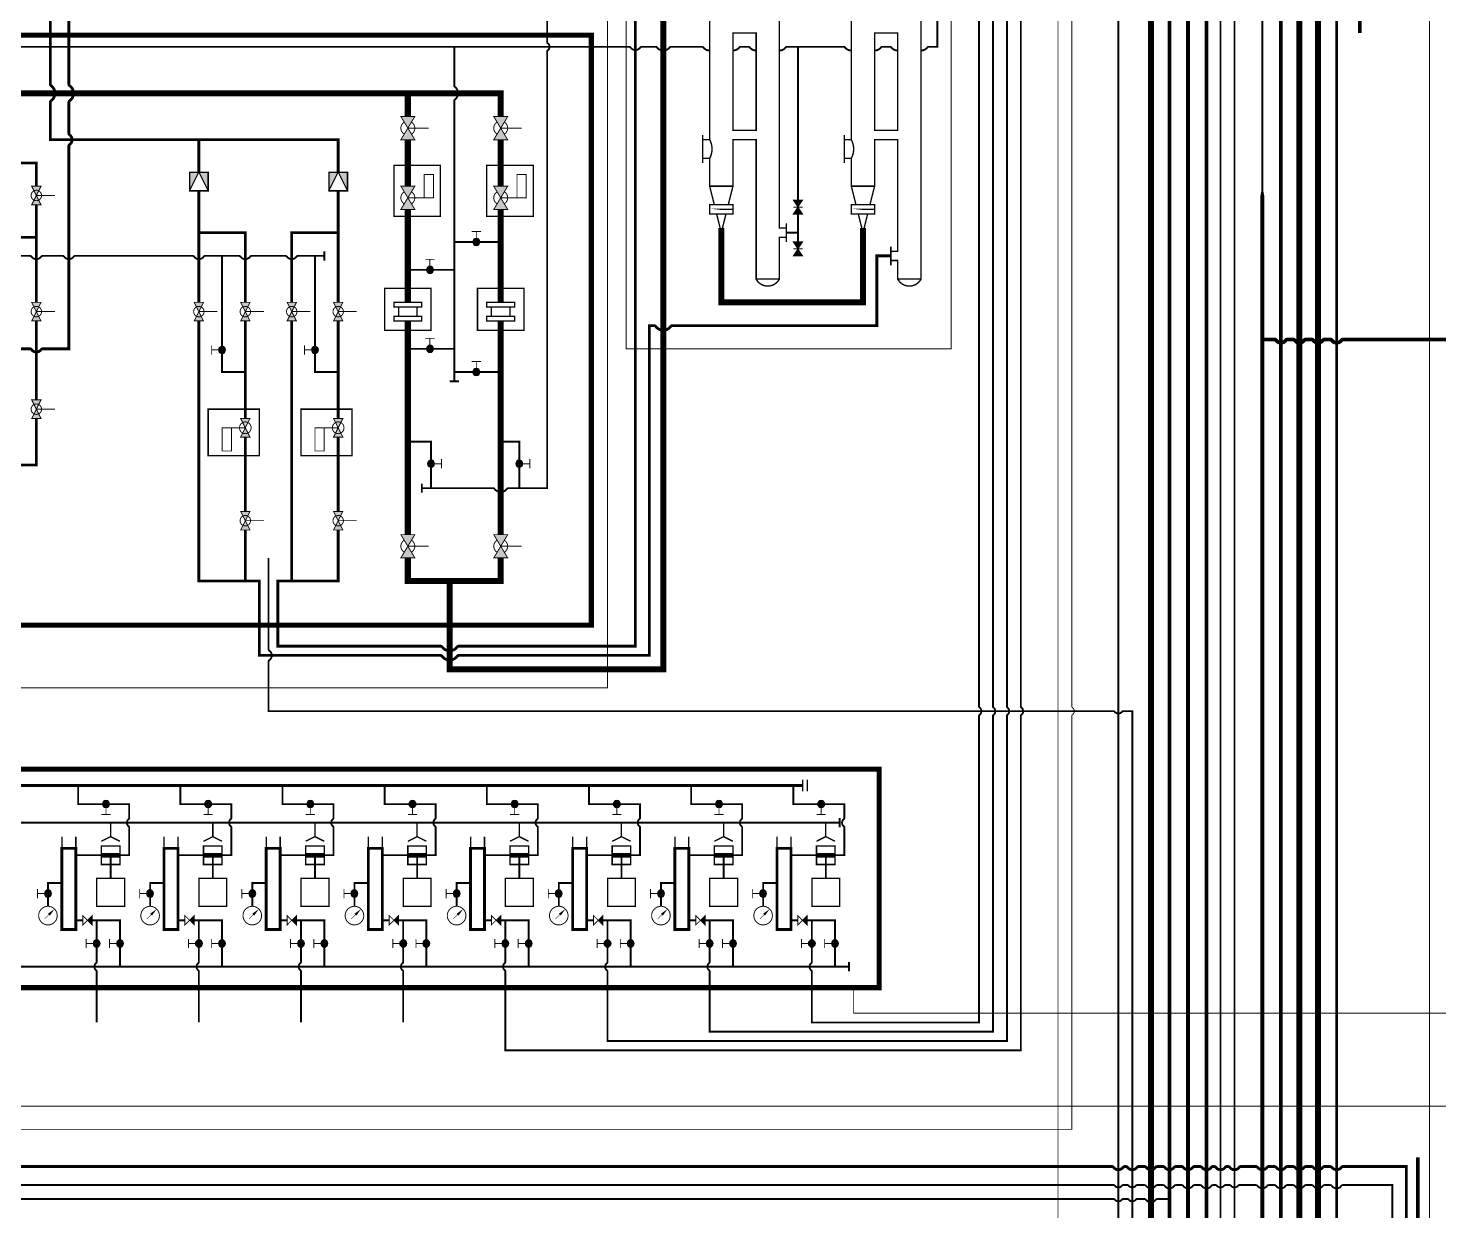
# Model space of a CAD drawing. Header units: millimetres. Extents: x 0 to 2500, y 0 to 1760.
# Drawn here: x 950.2 to 1254, y 885.5 to 1140 of the extents above; entities that cross this region are included whole.
import ezdxf

# ---------------------------------------------------------------- set-up
doc = ezdxf.new("R2010")
doc.units = ezdxf.units.MM
doc.linetypes.add('ACAD_ISO03W100', pattern=[30, 12, -18])
doc.linetypes.add('ACAD_ISO04W100', pattern=[30, 24, -3, 0, -3])
for name, color, linetype in [('Диафрагмы 150', 7, 'Continuous'), ('Емкости', 7, 'Continuous'), ('Задвижки 50', 7, 'Continuous'), ('Изм.приб.', 7, 'Continuous'), ('Клапаны 10', 7, 'Continuous'), ('Краны 15', 7, 'Continuous'), ('Краны шар.пн.прив.100', 7, 'Continuous'), ('Краны шар.прив.100', 7, 'Continuous'), ('Краны шар.прив.150', 7, 'Continuous'), ('Краны шар.ручн.100', 7, 'Continuous'), ('Краны шар.ручн.150', 7, 'Continuous'), ('Площадки', 7, 'Continuous'), ('Трубы 108', 7, 'Continuous'), ('Трубы 159', 7, 'Continuous'), ('Трубы 25', 7, 'Continuous'), ('Трубы 57', 7, 'Continuous'), ('Трубы 89', 7, 'Continuous'), ('Штрих пункт.', 7, 'ACAD_ISO04W100')]:
    doc.layers.add(name, color=color, linetype=linetype)

# ---------------------------------------------------------------- blocks, each defined once
blk = doc.blocks.new('Заглушка 57')
at = {"layer": 'Трубы 57', "const_width": 0.4}
blk.add_lwpolyline([(0, 1), (0, -1)], dxfattribs=at)
blk = doc.blocks.new('Клапан 10')
at = {"layer": 'Клапаны 10'}
blk.add_hatch(color=256, dxfattribs=at).paths.add_polyline_path([(2, 1), (1, 0), (2, -1)])
at = {"layer": 'Клапаны 10', "const_width": 0.2}
blk.add_lwpolyline([(0, 1), (0, -1), (2, 1), (2, -1)], close=True, dxfattribs=at)
blk = doc.blocks.new('Кран 15')
at = {"layer": 'Краны 15'}
blk.add_hatch(color=256, dxfattribs=at).paths.add_polyline_path([(-0.75, 0.75, 1), (0.75, 0.75, 1)])
at = {"layer": 'Краны 15', "const_width": 0.2}
for points in [[(-2.25, 1.75), (-2.25, -0.25)], [(-0.75, 0.75), (-2.25, 0.75)]]:
    blk.add_lwpolyline(points, dxfattribs=at)
at = {"layer": 'Краны 15'}
blk.add_lwpolyline([(-0.75, 0.75, 1), (0.75, 0.75, 1), (-0.75, 0.75, 1)], format="xyb", dxfattribs=at)
blk = doc.blocks.new('Пересеч. 57-57')
at = {"layer": 'Трубы 57'}
blk.add_lwpolyline([(-1, 0, 0.4, 0.4, -0.236068), (-0.8, -0.1, 0.4, 0.4, 0.236068), (0, -0.5, 0.4, 0.4, 0.236068), (0.8, -0.1, 0.4, 0.4, -0.236068), (1, 0, 0, 0, 0)], format="xyseb", dxfattribs=at)
blk = doc.blocks.new('Изм.приб.')
at = {"layer": 'Изм.приб.', "const_width": 0.2}
blk.add_lwpolyline([(-2, 0, 1), (2, 0, 1), (-2, 0, 0.780776)], format="xyb", dxfattribs=at)
at = {"layer": 'Изм.приб.', "const_width": 0.1}
blk.add_lwpolyline([(0.21, 0.21), (-0.71, -0.71)], dxfattribs=at)
at = {"layer": 'Изм.приб.'}
blk.add_solid([(0.01, 0.41), (1.41, 1.41), (0.41, 0.01)], dxfattribs=at)
blk = doc.blocks.new('Кран шар.ручн.100 непрох.')
at = {"layer": 'Краны шар.ручн.100'}
h = blk.add_hatch(color=256, dxfattribs=at)
h.paths.add_polyline_path([(2, 0), (0, 1), (0, -1)])
h.paths.add_polyline_path([(2, 0), (4, -1), (4, 1)])
at = {"layer": 'Краны шар.ручн.100', "const_width": 0.2}
blk.add_lwpolyline([(2, 4), (2, 0)], dxfattribs=at)
blk.add_lwpolyline([(0, -1), (0, 1), (4, -1), (4, 1)], close=True, dxfattribs=at)
blk.add_lwpolyline([(0.875, 0, 1), (3.125, 0, 1), (0.875, 0, 1)], format="xyb", dxfattribs=at)
blk = doc.blocks.new('Пересеч. 89-108')
at = {"layer": 'Трубы 89', "const_width": 0.6}
blk.add_lwpolyline([(-1.4, 0, -0.236068), (-1, -0.2, 0.236068), (0, -0.7, 0.236068), (1, -0.2, -0.236068), (1.4, 0)], format="xyb", dxfattribs=at)
blk = doc.blocks.new('Пересеч. 57-108')
at = {"layer": 'Трубы 57', "const_width": 0.4}
blk.add_lwpolyline([(-1.4, 0, -0.236068), (-1, -0.2, 0.236068), (0, -0.7, 0.236068), (1, -0.2, -0.236068), (1.4, 0)], format="xyb", dxfattribs=at)
blk = doc.blocks.new('Кран шар.прив.100')
at = {"layer": 'Краны шар.пн.прив.100'}
h = blk.add_hatch(color=256, dxfattribs=at)
h.paths.add_polyline_path([(0, -1), (2, 0), (0, 1)])
h.paths.add_polyline_path([(2, 0), (4, -1), (4, 1)])
at = {"layer": 'Краны шар.пн.прив.100', "const_width": 0.2}
for points in [[(-3, 3), (2, 3), (2, 5), (-3, 5)], [(0, -1), (0, 1), (4, -1), (4, 1)]]:
    blk.add_lwpolyline(points, close=True, dxfattribs=at)
blk.add_lwpolyline([(2, 0), (2, 5)], dxfattribs=at)
blk.add_lwpolyline([(2, 1.25, 1.010442), (2, -1.25, 1.010442), (2, 1.25, 4.236068)], format="xyb", dxfattribs=at)
blk = doc.blocks.new('Кран шар.ручн.150')
at = {"layer": 'Краны шар.ручн.150'}
h = blk.add_hatch(color=256, dxfattribs=at)
h.paths.add_polyline_path([(2.5, 0), (0, 1.5), (0, -1.5)])
h.paths.add_polyline_path([(2.5, 0), (5, -1.5), (5, 1.5)])
at = {"layer": 'Краны шар.ручн.150', "const_width": 0.2}
blk.add_lwpolyline([(2.5, 0), (2.5, 4.5)], dxfattribs=at)
blk.add_lwpolyline([(5, -1.5), (0, 1.5), (0, -1.5), (5, 1.5)], close=True, dxfattribs=at)
for points in [[(3.79, 0.77, 0.56619), (1.21, 0.77)], [(1.21, -0.77, 0.56619), (3.79, -0.77)]]:
    blk.add_lwpolyline(points, format="xyb", dxfattribs=at)
blk = doc.blocks.new('Кран шар.прив.150')
at = {"layer": 'Краны шар.прив.150'}
h = blk.add_hatch(color=256, dxfattribs=at)
h.paths.add_polyline_path([(2.5, 0), (0, 1.5), (0, -1.5)])
h.paths.add_polyline_path([(2.5, 0), (5, -1.5), (5, 1.5)])
at = {"layer": 'Краны шар.прив.150', "const_width": 0.2}
for points in [[(-2.5, 3.5), (2.5, 3.5), (2.5, 5.5), (-2.5, 5.5)], [(5, -1.5), (0, 1.5), (0, -1.5), (5, 1.5)]]:
    blk.add_lwpolyline(points, close=True, dxfattribs=at)
blk.add_lwpolyline([(2.5, 0), (2.5, 3.5)], dxfattribs=at)
for points in [[(3.79, 0.77, 0.56619), (1.21, 0.77)], [(1.21, -0.77, 0.56619), (3.79, -0.77)]]:
    blk.add_lwpolyline(points, format="xyb", dxfattribs=at)
blk = doc.blocks.new('Диафрагма 150')
at = {"layer": 'Диафрагмы 150', "const_width": 0.3}
for points in [[(-3, 1), (3, 1), (3, 2), (-3, 2)], [(-3, -2), (3, -2), (3, -1), (-3, -1)]]:
    blk.add_lwpolyline(points, close=True, dxfattribs=at)
for points in [[(-2, 1), (-2, -1)], [(2, 1), (2, -1)]]:
    blk.add_lwpolyline(points, dxfattribs=at)
blk = doc.blocks.new('Пересеч. 57-159')
at = {"layer": 'Трубы 57'}
blk.add_lwpolyline([(-1.6, 0, 0.4, 0.4, -0.236068), (-1.4, -0.1, 0.4, 0.4, 0.236068), (0, -0.8, 0.4, 0.4, 0.236068), (1.4, -0.1, 0.4, 0.4, -0.236068), (1.6, 0, 0, 0, 0)], format="xyseb", dxfattribs=at)
blk = doc.blocks.new('Пересеч. 89-219')
at = {"layer": 'Трубы 89', "const_width": 0.6}
blk.add_lwpolyline([(-2, 0, -0.236068), (-1.6, -0.2, 0.236068), (0, -1, 0.236068), (1.6, -0.2, -0.236068), (2, 0)], format="xyb", dxfattribs=at)
blk = doc.blocks.new('Задвижка 50 непрох.')
at = {"layer": 'Задвижки 50'}
h = blk.add_hatch(color=256, dxfattribs=at)
h.paths.add_polyline_path([(0, 1), (0, -1), (1.5, 0)])
h.paths.add_polyline_path([(3, -1), (3, 1), (1.5, 0)])
at = {"layer": 'Задвижки 50', "const_width": 0.2}
blk.add_lwpolyline([(3, -1), (3, 1), (0, -1), (0, 1)], close=True, dxfattribs=at)
blk.add_lwpolyline([(1.5, 1), (1.5, -1)], dxfattribs=at)
blk = doc.blocks.new('Пересеч. 108-108')
at = {"layer": 'Трубы 108'}
blk.add_lwpolyline([(-1.4, 0, 0.8, 0.8, -0.236068), (-1, -0.2, 0.8, 0.8, 0.236068), (0, -0.7, 0.8, 0.8, 0.236068), (1, -0.2, 0.8, 0.8, -0.236068), (1.4, 0, 0, 0, 0)], format="xyseb", dxfattribs=at)
blk = doc.blocks.new('Пересеч. 25-57')
at = {"layer": 'Трубы 25', "const_width": 0.2}
blk.add_lwpolyline([(-1, 0, -0.236068), (-0.8, -0.1, 0.236068), (0, -0.5, 0.236068), (0.8, -0.1, -0.236068), (1, 0)], format="xyb", dxfattribs=at)

msp = doc.modelspace()

# ---------------------------------------------------------------- hatches: boundary and pattern name
h = msp.add_hatch(color=256)
h.paths.add_polyline_path([(987, 1109), (985, 1109), (985, 1105)])
h.paths.add_polyline_path([(989, 1109), (987, 1109), (989, 1105)])
h = msp.add_hatch(color=256)
h.paths.add_polyline_path([(1017, 1109), (1015, 1109), (1015, 1105)])
h.paths.add_polyline_path([(1019, 1109), (1017, 1109), (1019, 1105)])

# ---------------------------------------------------------------- linework, layer by layer
for points, const_width in [([(985, 1109), (989, 1109), (989, 1105), (985, 1105)], 0.3), ([(1015, 1109), (1019, 1109), (1019, 1105), (1015, 1105)], 0.3), ([(957.5, 946), (960.5, 946), (960.5, 963.5), (957.5, 963.5)], 0.6), ([(966, 964), (970, 964), (970, 960), (966, 960)], 0.3), ([(979.5, 946), (982.5, 946), (982.5, 963.5), (979.5, 963.5)], 0.6), ([(988, 964), (992, 964), (992, 960), (988, 960)], 0.3), ([(1001.5, 946), (1004.5, 946), (1004.5, 963.5), (1001.5, 963.5)], 0.6), ([(1010, 964), (1014, 964), (1014, 960), (1010, 960)], 0.3), ([(1023.5, 946), (1026.5, 946), (1026.5, 963.5), (1023.5, 963.5)], 0.6), ([(1032, 964), (1036, 964), (1036, 960), (1032, 960)], 0.3), ([(1045.5, 946), (1048.5, 946), (1048.5, 963.5), (1045.5, 963.5)], 0.6), ([(1054, 964), (1058, 964), (1058, 960), (1054, 960)], 0.3), ([(1067.5, 946), (1070.5, 946), (1070.5, 963.5), (1067.5, 963.5)], 0.6), ([(1076, 964), (1080, 964), (1080, 960), (1076, 960)], 0.3), ([(1089.5, 946), (1092.5, 946), (1092.5, 963.5), (1089.5, 963.5)], 0.6), ([(1098, 964), (1102, 964), (1102, 960), (1098, 960)], 0.3), ([(1111.5, 946), (1114.5, 946), (1114.5, 963.5), (1111.5, 963.5)], 0.6), ([(1120, 964), (1124, 964), (1124, 960), (1120, 960)], 0.3), ([(965, 957), (971, 957), (971, 951), (965, 951)], 0.3), ([(987, 957), (993, 957), (993, 951), (987, 951)], 0.3), ([(1009, 957), (1015, 957), (1015, 951), (1009, 951)], 0.3), ([(1031, 957), (1037, 957), (1037, 951), (1031, 951)], 0.3), ([(1053, 957), (1059, 957), (1059, 951), (1053, 951)], 0.3), ([(1075, 957), (1081, 957), (1081, 951), (1075, 951)], 0.3), ([(1097, 957), (1103, 957), (1103, 951), (1097, 951)], 0.3), ([(1119, 957), (1125, 957), (1125, 951), (1119, 951)], 0.3)]:
    msp.add_lwpolyline(points, close=True, dxfattribs=dict(const_width=const_width))
for points in [[(985, 1105), (987, 1109)], [(987, 1109), (989, 1105)], [(1015, 1105), (1017, 1109)], [(1017, 1109), (1019, 1105)]]:
    msp.add_lwpolyline(points)
for points, const_width in [([(957.5, 963.5), (957.5, 966)], 0.3), ([(960.5, 963.5), (960.5, 966)], 0.3), ([(968, 966), (966, 965)], 0.3), ([(968, 966), (970, 965)], 0.3), ([(979.5, 963.5), (979.5, 966)], 0.3), ([(982.5, 963.5), (982.5, 966)], 0.3), ([(990, 966), (988, 965)], 0.3), ([(990, 966), (992, 965)], 0.3), ([(1001.5, 963.5), (1001.5, 966)], 0.3), ([(1004.5, 963.5), (1004.5, 966)], 0.3), ([(1012, 966), (1010, 965)], 0.3), ([(1012, 966), (1014, 965)], 0.3), ([(1023.5, 963.5), (1023.5, 966)], 0.3), ([(1026.5, 963.5), (1026.5, 966)], 0.3), ([(1034, 966), (1032, 965)], 0.3), ([(1034, 966), (1036, 965)], 0.3), ([(1045.5, 963.5), (1045.5, 966)], 0.3), ([(1048.5, 963.5), (1048.5, 966)], 0.3), ([(1056, 966), (1054, 965)], 0.3), ([(1056, 966), (1058, 965)], 0.3), ([(1067.5, 963.5), (1067.5, 966)], 0.3), ([(1070.5, 963.5), (1070.5, 966)], 0.3), ([(1078, 966), (1076, 965)], 0.3), ([(1078, 966), (1080, 965)], 0.3), ([(1089.5, 963.5), (1089.5, 966)], 0.3), ([(1092.5, 963.5), (1092.5, 966)], 0.3), ([(1100, 966), (1098, 965)], 0.3), ([(1100, 966), (1102, 965)], 0.3), ([(1111.5, 963.5), (1111.5, 966)], 0.3), ([(1114.5, 963.5), (1114.5, 966)], 0.3), ([(1122, 966), (1120, 965)], 0.3), ([(1122, 966), (1124, 965)], 0.3), ([(966, 962), (970, 962)], 1), ([(988, 962), (992, 962)], 1), ([(1010, 962), (1014, 962)], 1), ([(1032, 962), (1036, 962)], 1), ([(1054, 962), (1058, 962)], 1), ([(1076, 962), (1080, 962)], 1), ([(1098, 962), (1102, 962)], 1), ([(1120, 962), (1124, 962)], 1)]:
    msp.add_lwpolyline(points, dxfattribs=dict(const_width=const_width))
at = {"layer": 'Диафрагмы 150', "const_width": 0.3}
for points in [[(1027, 1084), (1037, 1084), (1037, 1075), (1027, 1075)], [(1047, 1084), (1057, 1084), (1057, 1075), (1047, 1075)]]:
    msp.add_lwpolyline(points, close=True, dxfattribs=at)
at = {"layer": 'Емкости'}
for points in [[(1105.5, 1182, 0.3, 0.3, 0), (1107, 1182, 0.3, 0.3, 0), (1107, 1186, 0.3, 0.3, 0), (1112, 1186, 0.3, 0.3, 0), (1112, 1097, 0.3, 0.3, 0), (1113.5, 1097, 0, 0, 0)], [(1136, 1090, 0.3, 0.3, 0), (1137.5, 1090, 0.3, 0.3, 0), (1137.5, 1086, 0.3, 0.3, 0), (1142.5, 1086, 0.3, 0.3, 0), (1142.5, 1175, 0.3, 0.3, 0), (1144, 1175, 0, 0, 0)], [(1095.5, 1116, 0.3, 0.3, 0), (1097, 1116, 0.3, 0.3, 0), (1097, 1151, 0.3, 0.3, 0), (1095.5, 1151, 0, 0, 0)], [(1126, 1116, 0.3, 0.3, 0), (1127.5, 1116, 0.3, 0.3, 0), (1127.5, 1151, 0.3, 0.3, 0), (1126, 1151, 0, 0, 0)], [(1095.5, 1112, 0.3, 0.3, 0), (1097, 1112, 0.3, 0.3, 0), (1097, 1106, 0.3, 0.3, 0), (1102, 1106, 0.3, 0.3, 0), (1102, 1116, 0.3, 0.3, 0), (1107, 1116, 0.3, 0.3, 0), (1107, 1086, 0.3, 0.3, 0), (1112, 1086, 0.3, 0.3, 0), (1112, 1095, 0.3, 0.3, 0), (1113.5, 1095, 0, 0, 0)], [(1126, 1112, 0.3, 0.3, 0), (1127.5, 1112, 0.3, 0.3, 0), (1127.5, 1106, 0.3, 0.3, 0), (1132.5, 1106, 0.3, 0.3, 0), (1132.5, 1116, 0.3, 0.3, 0), (1137.5, 1116, 0.3, 0.3, 0), (1137.5, 1092, 0.3, 0.3, 0), (1136, 1092, 0, 0, 0)]]:
    msp.add_lwpolyline(points, format="xyseb", dxfattribs=at)
at = {"layer": 'Емкости', "const_width": 0.3}
for points in [[(1107, 1118), (1107, 1139), (1102, 1139), (1102, 1118)], [(1137.5, 1118), (1137.5, 1139), (1132.5, 1139), (1132.5, 1118)], [(1097, 1100), (1102, 1100), (1102, 1102), (1097, 1102)], [(1097, 1101), (1102, 1101), (1102, 1101), (1097, 1101)], [(1127.5, 1100), (1132.5, 1100), (1132.5, 1102), (1127.5, 1102)], [(1127.5, 1101), (1132.5, 1101), (1132.5, 1101), (1127.5, 1101)]]:
    msp.add_lwpolyline(points, close=True, dxfattribs=at)
for points in [[(1095.5, 1111), (1095.5, 1117)], [(1126, 1111), (1126, 1117)], [(1097, 1106), (1098, 1102)], [(1102, 1106), (1101, 1102)], [(1127.5, 1106), (1128.5, 1102)], [(1132.5, 1106), (1131.5, 1102)], [(1098.5, 1100), (1099.5, 1096)], [(1100.5, 1100), (1099.5, 1096)], [(1129, 1100), (1130, 1096)], [(1131, 1100), (1130, 1096)], [(1113.5, 1094), (1113.5, 1098)], [(1136, 1089), (1136, 1093)]]:
    msp.add_lwpolyline(points, dxfattribs=at)
for points in [[(1097, 1112, 0.25), (1097, 1116)], [(1127.5, 1112, 0.25), (1127.5, 1116)], [(1107, 1086, 0.6), (1112, 1086)], [(1137.5, 1086, 0.6), (1142.5, 1086)]]:
    msp.add_lwpolyline(points, format="xyb", dxfattribs=at)
at = {"layer": 'Задвижки 50', "const_width": 0.4}
msp.add_lwpolyline([(1116, 1096), (1116, 1094)], dxfattribs=at)
at = {"layer": 'Краны шар.прив.100', "const_width": 0.3}
for points in [[(989, 1058), (1000, 1058), (1000, 1048), (989, 1048)], [(1009, 1058), (1020, 1058), (1020, 1048), (1009, 1048)]]:
    msp.add_lwpolyline(points, close=True, dxfattribs=at)
at = {"layer": 'Краны шар.прив.150', "const_width": 0.3}
for points in [[(1029, 1099.5), (1039, 1099.5), (1039, 1110.5), (1029, 1110.5)], [(1049, 1099.5), (1059, 1099.5), (1059, 1110.5), (1049, 1110.5)]]:
    msp.add_lwpolyline(points, close=True, dxfattribs=at)
at = {"layer": 'Площадки', "const_width": 0.1}
for points in [[(857, 1139), (1072, 1139), (1072, 1011), (857, 1011)], [(1071, 1012), (858, 1012), (858, 1138), (1071, 1138)], [(907, 981), (1134, 981), (1134, 933), (907, 933)], [(1133, 934), (908, 934), (908, 980), (1133, 980)]]:
    msp.add_lwpolyline(points, close=True, dxfattribs=at)
at = {"layer": 'Площадки', "linetype": 'ACAD_ISO03W100', "ltscale": 1.5, "const_width": 1}
msp.add_lwpolyline([(857.5, 1138.5), (1071.5, 1138.5), (1071.5, 1011.5), (857.5, 1011.5)], close=True, dxfattribs=at)
at = {"layer": 'Площадки', "linetype": 'ACAD_ISO03W100', "const_width": 1}
msp.add_lwpolyline([(907.5, 980.5), (1133.5, 980.5), (1133.5, 933.5), (907.5, 933.5)], close=True, dxfattribs=at)
at = {"layer": 'Трубы 108'}
for points in [[(1260.5, 1363, 0.8, 0.8, 0), (1220, 1363, 0.8, 0.8, 0), (1220, 844.5, 0.8, 0.8, 0)], [(1200, 1359.6, 0.8, 0.8, 0), (1200, 844.5, 0.8, 0.8, 0)], [(1204, 1359.6, 0.8, 0.8, 0), (1204, 844.5, 0.8, 0.8, 0)], [(1216, 1104, 0.8, 0.4, 0), (1216, 1105, 0.8, 0.8, 0)]]:
    msp.add_lwpolyline(points, format="xyseb", dxfattribs=at)
at = {"layer": 'Трубы 108', "const_width": 0.8}
for points in [[(1196, 844.5), (1196, 1353), (1194, 1353)], [(1237, 1325), (1237, 1139)], [(1216, 844.5), (1216, 1104)], [(1216, 1073), (1218.6, 1073)], [(1221.4, 1073), (1222.6, 1073)], [(1225.4, 1073), (1226.6, 1073)], [(1229.4, 1073), (1230.6, 1073)], [(1233.4, 1073), (1260.5, 1073)], [(1249.5, 844.5), (1249.5, 897)]]:
    msp.add_lwpolyline(points, dxfattribs=at)
at = {"layer": 'Трубы 159'}
for points in [[(1052, 1121, 1.3, 1.3, 0), (1052, 1126, 1.3, 1.3, 0), (947, 1126, 1.3, 1.3, 0), (947, 1367.5, 1.3, 1.3, 0)], [(1192, 845, 1.3, 1.3, 0), (1192, 1357, 1.3, 1.3, 0), (1152, 1357, 0, 0, 0)], [(1260.5, 1354, 1.3, 1.3, 0), (1228, 1354, 1.3, 1.3, 0), (1228, 845, 1.3, 1.3, 0)]]:
    msp.add_lwpolyline(points, format="xyseb", dxfattribs=at)
at = {"layer": 'Трубы 159', "const_width": 1.3}
for points in [[(1224, 845), (1224, 1358), (1260.5, 1358)], [(1099.5, 1175), (1099.5, 1186), (1087, 1186), (1087, 1002), (1041, 1002), (1041, 1021), (1052, 1021), (1052, 1026)], [(1032, 1126), (1032, 1121)], [(1032, 1116), (1032, 1106)], [(1052, 1116), (1052, 1106)], [(1052, 1106), (1052, 1116)], [(1032, 1101), (1032, 1081)], [(1052, 1081), (1052, 1101)], [(1099.5, 1097), (1099.5, 1081), (1130, 1081), (1130, 1097)], [(1032, 1077), (1032, 1031)], [(1052, 1031), (1052, 1077)], [(1032, 1026), (1032, 1021), (1041, 1021)]]:
    msp.add_lwpolyline(points, dxfattribs=at)
at = {"layer": 'Трубы 25', "const_width": 0.2}
for points in [[(1175, 994), (1175, 1289)], [(904, 903), (1175, 903), (1175, 992)]]:
    msp.add_lwpolyline(points, dxfattribs=at)
at = {"layer": 'Трубы 57'}
for points in [[(1207, 1320.6, 0.4, 0.4, 0), (1207, 844.5, 0.4, 0.4, 0)], [(1002, 1003.6, 0.4, 0.4, 0), (1002, 993, 0.4, 0.4, 0), (1184, 993, 0.4, 0.4, 0)], [(1186, 993, 0.4, 0.4, 0), (1188, 993, 0.4, 0.4, 0), (1188, 844.5, 0.4, 0.4, 0)], [(1125, 969, 0.4, 0.4, 0), (903, 969, 0.4, 0.4, 0), (903, 899, 0.4, 0.4, 0), (898, 899, 0, 0, 0)], [(968, 962, 0.4, 0.4, 0), (968, 957, 0, 0, 0)], [(990, 962, 0.4, 0.4, 0), (990, 957, 0, 0, 0)], [(1012, 962, 0.4, 0.4, 0), (1012, 957, 0, 0, 0)], [(1034, 962, 0.4, 0.4, 0), (1034, 957, 0, 0, 0)], [(1056, 962, 0.4, 0.4, 0), (1056, 957, 0, 0, 0)], [(1078, 962, 0.4, 0.4, 0), (1078, 957, 0, 0, 0)], [(1100, 962, 0.4, 0.4, 0), (1100, 957, 0, 0, 0)], [(1122, 962, 0.4, 0.4, 0), (1122, 957, 0, 0, 0)], [(669, 891, 0.4, 0.4, 0), (1184, 891, 0.4, 0.4, 0)], [(1186, 891, 0.4, 0.4, 0), (1187, 891, 0.4, 0.4, 0)], [(1189, 891, 0.4, 0.4, 0), (1190.6, 891, 0.4, 0.4, 0)], [(1193.4, 891, 0.4, 0.4, 0), (1194.6, 891, 0.4, 0.4, 0)], [(1197.4, 891, 0.4, 0.4, 0), (1198.6, 891, 0.4, 0.4, 0)], [(1201.4, 891, 0.4, 0.4, 0), (1202.6, 891, 0.4, 0.4, 0)], [(1205.4, 891, 0.4, 0.4, 0), (1206, 891, 0.4, 0.4, 0)], [(1208, 891, 0.4, 0.4, 0), (1209, 891, 0.4, 0.4, 0)], [(1211, 891, 0.4, 0.4, 0), (1214.6, 891, 0.4, 0.4, 0)], [(1217.4, 891, 0.4, 0.4, 0), (1218.6, 891, 0.4, 0.4, 0)], [(1221.4, 891, 0.4, 0.4, 0), (1222.6, 891, 0.4, 0.4, 0)], [(1225.4, 891, 0.4, 0.4, 0), (1226.6, 891, 0.4, 0.4, 0)], [(1229.4, 891, 0.4, 0.4, 0), (1230.6, 891, 0.4, 0.4, 0)], [(1233.4, 891, 0.4, 0.4, 0), (1244, 891, 0.4, 0.4, 0), (1244, 844.5, 0.4, 0.4, 0)]]:
    msp.add_lwpolyline(points, format="xyseb", dxfattribs=at)
for points, const_width in [([(1210, 1320.6), (1210, 844.5)], 0.4), ([(1216, 1105), (1216, 1320.6)], 0.4), ([(1155, 994), (1155, 1308)], 0.4), ([(1158, 994), (1158, 1308)], 0.4), ([(1161, 994), (1161, 1308)], 0.4), ([(1164, 994), (1164, 1308)], 0.4), ([(1185, 844.5), (1185, 1249)], 0.4), ([(1062, 1137), (1062, 1212), (1092, 1212)], 0.4), ([(1144.1, 1136), (1146, 1136), (1146, 1170)], 0.4), ([(853, 1136), (1079.6, 1136)], 0.4), ([(1042, 1136), (1042, 1127.6)], 0.4), ([(1082.4, 1136), (1085.4, 1136)], 0.4), ([(1088.6, 1136), (1095.4, 1136)], 0.4), ([(1103.6, 1136), (1105.4, 1136)], 0.4), ([(1113.6, 1136), (1125.9, 1136)], 0.4), ([(1116, 1136), (1116, 1103)], 0.4), ([(1134.1, 1136), (1135.9, 1136)], 0.4), ([(1053.6, 1041), (1062, 1041), (1062, 1135)], 0.4), ([(1042, 1124.4), (1042, 1064)], 0.4), ([(1116, 1100), (1116, 1096), (1113.5, 1096)], 0.4), ([(1042, 1094), (1052, 1094)], 0.4), ([(934, 1091), (950.6, 1091)], 0.4), ([(953.4, 1091), (957.6, 1091)], 0.4), ([(960.4, 1091), (985.6, 1091)], 0.4), ([(988.4, 1091), (995.6, 1091)], 0.4), ([(992, 1091), (992, 1066), (997, 1066)], 0.4), ([(998.4, 1091), (1005.6, 1091)], 0.4), ([(1008.4, 1091), (1014, 1091)], 0.4), ([(1012, 1091), (1012, 1066), (1017, 1066)], 0.4), ([(1032, 1088), (1042, 1088)], 0.4), ([(1032, 1071), (1042, 1071)], 0.4), ([(1042, 1066), (1052, 1066)], 0.4), ([(1032, 1051), (1037, 1051), (1037, 1041)], 0.4), ([(1052, 1051), (1056, 1051), (1056, 1041)], 0.4), ([(1035, 1041), (1050.4, 1041)], 0.4), ([(1002, 1026), (1002, 1006.4)], 0.4), ([(1053, 937), (1053, 920), (1164, 920), (1164, 992)], 0.4), ([(1075, 937), (1075, 922), (1161, 922), (1161, 992)], 0.4), ([(1097, 937), (1097, 924), (1158, 924), (1158, 992)], 0.4), ([(1119, 937), (1119, 926), (1155, 926), (1155, 992)], 0.4), ([(961, 977), (961, 973), (972, 973), (972, 970)], 0.4), ([(983, 977), (983, 973), (994, 973), (994, 970)], 0.4), ([(1005, 977), (1005, 973), (1016, 973), (1016, 970)], 0.4), ([(1027, 977), (1027, 973), (1038, 973), (1038, 970)], 0.4), ([(1049, 977), (1049, 973), (1060, 973), (1060, 970)], 0.4), ([(1071, 977), (1071, 973), (1082, 973), (1082, 970)], 0.4), ([(1093, 977), (1093, 973), (1104, 973), (1104, 970)], 0.4), ([(1115, 977), (1115, 973), (1126, 973), (1126, 970)], 0.4), ([(968, 969), (968, 966)], 0.3), ([(990, 969), (990, 966)], 0.3), ([(1012, 969), (1012, 966)], 0.3), ([(1034, 969), (1034, 966)], 0.3), ([(1056, 969), (1056, 966)], 0.3), ([(1078, 969), (1078, 966)], 0.3), ([(1100, 969), (1100, 966)], 0.3), ([(1122, 969), (1122, 966)], 0.3), ([(972, 968), (972, 962), (960.5, 962)], 0.4), ([(994, 968), (994, 962), (982.5, 962)], 0.4), ([(1016, 968), (1016, 962), (1004.5, 962)], 0.4), ([(1038, 968), (1038, 962), (1026.5, 962)], 0.4), ([(1060, 968), (1060, 962), (1048.5, 962)], 0.4), ([(1082, 968), (1082, 962), (1070.5, 962)], 0.4), ([(1104, 968), (1104, 962), (1092.5, 962)], 0.4), ([(1126, 968), (1126, 962), (1114.5, 962)], 0.4), ([(957.5, 956), (954.5, 956), (954.5, 951)], 0.4), ([(979.5, 956), (976.5, 956), (976.5, 951)], 0.4), ([(1001.5, 956), (998.5, 956), (998.5, 951)], 0.4), ([(1023.5, 956), (1020.5, 956), (1020.5, 951)], 0.4), ([(1045.5, 956), (1042.5, 956), (1042.5, 951)], 0.4), ([(1067.5, 956), (1064.5, 956), (1064.5, 951)], 0.4), ([(1089.5, 956), (1086.5, 956), (1086.5, 951)], 0.4), ([(1111.5, 956), (1108.5, 956), (1108.5, 951)], 0.4), ([(960.5, 948), (962, 948)], 0.4), ([(964, 948), (970, 948), (970, 938)], 0.4), ([(965, 948), (965, 939)], 0.4), ([(982.5, 948), (984, 948)], 0.4), ([(986, 948), (992, 948), (992, 938)], 0.4), ([(987, 948), (987, 939)], 0.4), ([(1004.5, 948), (1006, 948)], 0.4), ([(1008, 948), (1014, 948), (1014, 938)], 0.4), ([(1009, 948), (1009, 939)], 0.4), ([(1026.5, 948), (1028, 948)], 0.4), ([(1030, 948), (1036, 948), (1036, 938)], 0.4), ([(1031, 948), (1031, 939)], 0.4), ([(1048.5, 948), (1050, 948)], 0.4), ([(1052, 948), (1058, 948), (1058, 938)], 0.4), ([(1053, 948), (1053, 939)], 0.4), ([(1070.5, 948), (1072, 948)], 0.4), ([(1074, 948), (1080, 948), (1080, 938)], 0.4), ([(1075, 948), (1075, 939)], 0.4), ([(1092.5, 948), (1094, 948)], 0.4), ([(1096, 948), (1102, 948), (1102, 938)], 0.4), ([(1097, 948), (1097, 939)], 0.4), ([(1114.5, 948), (1116, 948)], 0.4), ([(1118, 948), (1124, 948), (1124, 938)], 0.4), ([(1119, 948), (1119, 939)], 0.4), ([(924, 938), (1127, 938)], 0.4), ([(965, 937), (965, 926)], 0.4), ([(987, 937), (987, 926)], 0.4), ([(1009, 937), (1009, 926)], 0.4), ([(1031, 937), (1031, 926)], 0.4), ([(668, 893.6), (668, 888), (1184, 888)], 0.4), ([(1186, 888), (1187, 888)], 0.4), ([(1189, 888), (1190.6, 888)], 0.4), ([(1193.4, 888), (1196, 888)], 0.4)]:
    msp.add_lwpolyline(points, dxfattribs=dict(at, const_width=const_width))
at = {"layer": 'Трубы 57', "const_width": 0.4}
for points in [[(1095.4, 1136, -0.236068), (1095.6, 1135.9, 0.236068), (1097, 1135.2)], [(1103.6, 1136, 0.236068), (1103.4, 1135.9, -0.236068), (1102, 1135.2)], [(1105.4, 1136, -0.236068), (1105.6, 1135.9, 0.236068), (1107, 1135.2)], [(1113.6, 1136, 0.236068), (1113.4, 1135.9, -0.236068), (1112, 1135.2)], [(1125.9, 1136, -0.236068), (1126.1, 1135.9, 0.236068), (1127.5, 1135.2)], [(1134.1, 1136, 0.236068), (1133.9, 1135.9, -0.236068), (1132.5, 1135.2)], [(1135.9, 1136, -0.236068), (1136.1, 1135.9, 0.236068), (1137.5, 1135.2)], [(1144.1, 1136, 0.236068), (1143.9, 1135.9, -0.236068), (1142.5, 1135.2)]]:
    msp.add_lwpolyline(points, format="xyb", dxfattribs=at)
at = {"layer": 'Трубы 89'}
for points, const_width in [([(1232, 844.5), (1232, 1325)], 0.6), ([(984, 1277.5), (984, 1287), (962, 1287), (962, 1252), (955, 1252), (955, 1128)], 0.6), ([(1043, 1007), (1081, 1007), (1081, 1190), (1090.6, 1190)], 0.6), ([(959, 1128), (959, 1139), (959, 1174.6)], 0.6), ([(955, 1124), (955, 1116), (1017, 1116), (1017, 1109)], 0.6), ([(959, 1117.4), (959, 1124)], 0.6), ([(953.4, 1071), (959, 1071), (959, 1114.6)], 0.6), ([(987, 1116), (987, 1109)], 0.6), ([(952, 1106), (952, 1111), (934, 1111), (934, 1106)], 0.6), ([(952, 1095), (943, 1095), (943, 1109.6)], 0.6), ([(987, 1105), (987, 1081)], 0.6), ([(1017, 1105), (1017, 1081)], 0.6), ([(952, 1081), (952, 1102)], 0.6), ([(987, 1096), (997, 1096), (997, 1081)], 0.6), ([(1017, 1096), (1007, 1096), (1007, 1081)], 0.6), ([(1089, 1076), (1133, 1076), (1133, 1091), (1136, 1091)], 0.6), ([(952, 1060), (952, 1077)], 0.6), ([(987, 1077), (987, 1021), (1000, 1021), (1000, 1005), (1039, 1005)], 0.6), ([(997, 1077), (997, 1056)], 0.6), ([(1007, 1077), (1007, 1021)], 0.6), ([(1017, 1077), (1017, 1056)], 0.6), ([(1043, 1005), (1084, 1005), (1084, 1076), (1085, 1076)], 0.6), ([(935.4, 1071), (950.6, 1071)], 0.6), ([(934, 1056), (934, 1046), (952, 1046), (952, 1056)], 0.6), ([(997, 1052), (997, 1036)], 0.6), ([(1017, 1052), (1017, 1036)], 0.6), ([(997, 1032), (997, 1021)], 0.6), ([(1017, 1032), (1017, 1021), (1004, 1021), (1004, 1007), (1039, 1007)], 0.6), ([(1117, 978.25), (1117, 975.75)], 0.3), ([(1118, 978.25), (1118, 975.75)], 0.3), ([(897, 968), (897, 977), (1117, 977)], 0.6), ([(1186.6, 895), (1186.4, 895)], 0.6), ([(1190.6, 895), (1189.4, 895)], 0.6), ([(1194.6, 895), (1193.4, 895)], 0.6), ([(1198.6, 895), (1197.4, 895)], 0.6), ([(1202.6, 895), (1201.4, 895)], 0.6), ([(1205.6, 895), (1205.4, 895)], 0.6), ([(1208.6, 895), (1208.4, 895)], 0.6), ([(1214.6, 895), (1211.4, 895)], 0.6), ([(1218.6, 895), (1217.4, 895)], 0.6), ([(1222.6, 895), (1221.4, 895)], 0.6), ([(1226.6, 895), (1225.4, 895)], 0.6), ([(1230.6, 895), (1229.4, 895)], 0.6), ([(1247, 844.5), (1247, 895), (1233.4, 895)], 0.6)]:
    msp.add_lwpolyline(points, dxfattribs=dict(at, const_width=const_width))
msp.add_lwpolyline([(1183.6, 895, 0.6, 0.6, 0), (575, 895, 0.6, 0.6, 0), (575, 980, 0, 0, 0)], format="xyseb", dxfattribs=at)
at = {"layer": 'Штрих пункт.', "const_width": 0.2}
for points in [[(2039, 1348), (2039, 1404), (1172, 1404), (1172, 883), (1252, 883), (1252, 1348)], [(1075, 1300), (855, 1300), (855, 998), (1075, 998)], [(1079, 1071), (1149, 1071), (1149, 1217), (1079, 1217)]]:
    msp.add_lwpolyline(points, close=True, dxfattribs=at)
at = {"layer": 'Штрих пункт.'}
msp.add_lwpolyline([(1128, 933, 0.2, 0.2, 0), (1128, 928, 0.2, 0.2, 0), (1305, 928, 0.2, 0.2, 0), (1305, 1309, 0.2, 0.2, 0), (1867, 1309, 0.2, 0.2, 0), (1867, 1294, 0.2, 0.2, 0), (1320, 1294, 0.2, 0.2, 0), (1320, 908, 0.2, 0.2, 0), (914, 908, 0.2, 0.2, 0), (914, 933, 0, 0, 0)], format="xyseb", dxfattribs=at)

# ---------------------------------------------------------------- block references
at = {"layer": 'Диафрагмы 150'}
for p in [(1032, 1079), (1052, 1079)]:
    msp.add_blockref('Диафрагма 150', p, dxfattribs=at)
at = {"layer": 'Задвижки 50', "rotation": 270}
for p in [(1116, 1103), (1116, 1094)]:
    msp.add_blockref('Задвижка 50 непрох.', p, dxfattribs=at)
at = {"layer": 'Изм.приб.'}
for p in [(954.5, 949), (976.5, 949), (998.5, 949), (1020.5, 949), (1042.5, 949), (1064.5, 949), (1086.5, 949), (1108.5, 949)]:
    msp.add_blockref('Изм.приб.', p, dxfattribs=at)
at = {"layer": 'Клапаны 10'}
for p in [(962, 948), (984, 948), (1006, 948), (1028, 948), (1050, 948), (1072, 948), (1094, 948), (1116, 948)]:
    msp.add_blockref('Клапан 10', p, dxfattribs=at)
at = {"layer": 'Краны 15'}
for p, rotation in [((1046, 1094), 270), ((1036, 1088), 270), ((1036, 1071), 270), ((1046, 1066), 270), ((1037, 1047), 180), ((1056, 1047), 180), ((967.75, 973), 90), ((989.75, 973), 90), ((1011.75, 973), 90), ((1033.75, 973), 90), ((1055.75, 973), 90), ((1077.75, 973), 90), ((1099.75, 973), 90), ((1121.75, 973), 90)]:
    msp.add_blockref('Кран 15', p, dxfattribs=dict(at, rotation=rotation))
for p in [(992, 1070), (1012, 1070), (954.5, 953), (976.5, 953), (998.5, 953), (1020.5, 953), (1042.5, 953), (1064.5, 953), (1086.5, 953), (1108.5, 953), (965, 942.25), (970, 942.25), (987, 942.25), (992, 942.25), (1009, 942.25), (1014, 942.25), (1031, 942.25), (1036, 942.25), (1053, 942.25), (1058, 942.25), (1075, 942.25), (1080, 942.25), (1097, 942.25), (1102, 942.25), (1119, 942.25), (1124, 942.25)]:
    msp.add_blockref('Кран 15', p, dxfattribs=at)
at = {"layer": 'Краны шар.прив.100', "rotation": 90}
for p in [(997, 1052), (1017, 1052)]:
    msp.add_blockref('Кран шар.прив.100', p, dxfattribs=at)
at = {"layer": 'Краны шар.прив.150', "rotation": 270}
for p in [(1032, 1106), (1052, 1106)]:
    msp.add_blockref('Кран шар.прив.150', p, dxfattribs=at)
at = {"layer": 'Краны шар.ручн.100', "rotation": 270}
for p in [(952, 1106), (952, 1081), (987, 1081), (997, 1081), (1007, 1081), (1017, 1081), (952, 1060), (997, 1036), (1017, 1036)]:
    msp.add_blockref('Кран шар.ручн.100 непрох.', p, dxfattribs=at)
at = {"layer": 'Краны шар.ручн.150', "rotation": 270}
for p in [(1032, 1121), (1052, 1121), (1032, 1031), (1052, 1031)]:
    msp.add_blockref('Кран шар.ручн.150', p, dxfattribs=at)
at = {"layer": 'Трубы 108'}
for p in [(1220, 1073), (1224, 1073), (1228, 1073), (1232, 1073)]:
    msp.add_blockref('Пересеч. 108-108', p, dxfattribs=at)
at = {"layer": 'Трубы 25', "rotation": 90}
msp.add_blockref('Пересеч. 25-57', (1175, 993), dxfattribs=at)
at = {"layer": 'Трубы 57'}
for name, p, rotation in [('Пересеч. 57-57', (1062, 1136), 90), ('Пересеч. 57-159', (1042, 1126), 90), ('Заглушка 57', (1042, 1064), 270), ('Пересеч. 57-108', (1002, 1005), 90), ('Пересеч. 57-57', (1155, 993), 90), ('Пересеч. 57-57', (1158, 993), 90), ('Пересеч. 57-57', (1161, 993), 90), ('Пересеч. 57-57', (1164, 993), 90), ('Пересеч. 57-57', (972, 969), 270), ('Пересеч. 57-57', (994, 969), 270), ('Пересеч. 57-57', (1016, 969), 270), ('Пересеч. 57-57', (1038, 969), 270), ('Пересеч. 57-57', (1060, 969), 270), ('Пересеч. 57-57', (1082, 969), 270), ('Пересеч. 57-57', (1104, 969), 270), ('Пересеч. 57-57', (1126, 969), 270), ('Пересеч. 57-57', (965, 938), 270), ('Пересеч. 57-57', (987, 938), 270), ('Пересеч. 57-57', (1009, 938), 270), ('Пересеч. 57-57', (1031, 938), 270), ('Пересеч. 57-57', (1053, 938), 270), ('Пересеч. 57-57', (1075, 938), 270), ('Пересеч. 57-57', (1097, 938), 270), ('Пересеч. 57-57', (1119, 938), 270)]:
    msp.add_blockref(name, p, dxfattribs=dict(at, rotation=rotation))
for name, p in [('Пересеч. 57-108', (1081, 1136)), ('Пересеч. 57-159', (1087, 1136)), ('Пересеч. 57-108', (952, 1091)), ('Пересеч. 57-108', (959, 1091)), ('Пересеч. 57-108', (987, 1091)), ('Пересеч. 57-108', (997, 1091)), ('Пересеч. 57-108', (1007, 1091)), ('Заглушка 57', (1014, 1091)), ('Заглушка 57', (1035, 1041)), ('Пересеч. 57-159', (1052, 1041)), ('Пересеч. 57-57', (1185, 993)), ('Заглушка 57', (1125, 969)), ('Заглушка 57', (1127, 938)), ('Пересеч. 57-57', (1185, 891)), ('Пересеч. 57-57', (1188, 891)), ('Пересеч. 57-108', (1192, 891)), ('Пересеч. 57-108', (1196, 891)), ('Пересеч. 57-108', (1200, 891)), ('Пересеч. 57-108', (1204, 891)), ('Пересеч. 57-57', (1207, 891)), ('Пересеч. 57-57', (1210, 891)), ('Пересеч. 57-108', (1216, 891)), ('Пересеч. 57-108', (1220, 891)), ('Пересеч. 57-108', (1224, 891)), ('Пересеч. 57-108', (1228, 891)), ('Пересеч. 57-108', (1232, 891)), ('Пересеч. 57-57', (1185, 888)), ('Пересеч. 57-57', (1188, 888)), ('Пересеч. 57-108', (1192, 888))]:
    msp.add_blockref(name, p, dxfattribs=at)
at = {"layer": 'Трубы 89', "rotation": 90}
for name, p in [('Пересеч. 89-219', (955, 1126)), ('Пересеч. 89-219', (959, 1126)), ('Пересеч. 89-108', (959, 1116))]:
    msp.add_blockref(name, p, dxfattribs=at)
at = {"layer": 'Трубы 89'}
for name, p in [('Пересеч. 89-219', (1087, 1076)), ('Пересеч. 89-108', (952, 1071)), ('Пересеч. 89-219', (1041, 1007)), ('Пересеч. 89-219', (1041, 1005)), ('Пересеч. 89-108', (1185, 895)), ('Пересеч. 89-108', (1188, 895)), ('Пересеч. 89-108', (1192, 895)), ('Пересеч. 89-108', (1196, 895)), ('Пересеч. 89-108', (1200, 895)), ('Пересеч. 89-108', (1204, 895)), ('Пересеч. 89-108', (1207, 895)), ('Пересеч. 89-108', (1210, 895)), ('Пересеч. 89-108', (1216, 895)), ('Пересеч. 89-108', (1220, 895)), ('Пересеч. 89-108', (1224, 895)), ('Пересеч. 89-108', (1228, 895)), ('Пересеч. 89-108', (1232, 895))]:
    msp.add_blockref(name, p, dxfattribs=at)

doc.saveas('drawing.dxf')
